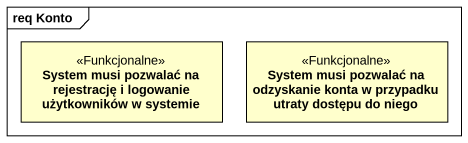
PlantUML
@startuml
mainframe req Konto
hide circle
hide empty members
class "System musi pozwalać na rejestrację i logowanie użytkowników w systemie" as System_musi_pozwalać_na <<Funkcjonalne>>
class "System musi pozwalać na odzyskanie konta w przypadku utraty dostępu do niego" as System_musi_pozwalać_na_2 <<Funkcjonalne>>
@enduml
